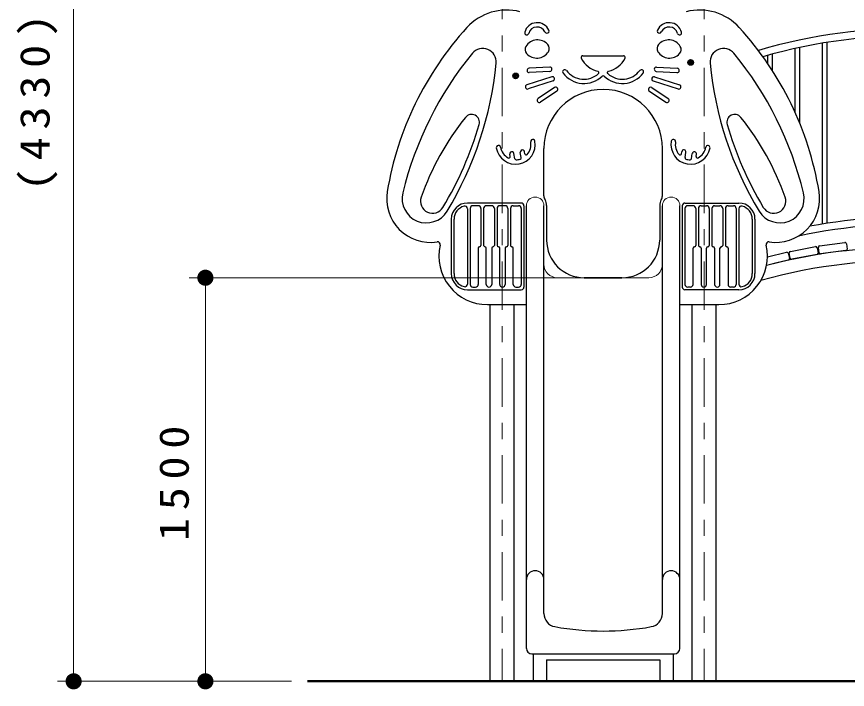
# Model space of a CAD drawing. Units: millimetres on the paper, scale 1:60. Extents: x -385 to 0, y -594 to 267.
# Drawn here: x -352.7 to -301.2, y -243.5 to -201.8 of the extents above; entities that cross this region are included whole.
import ezdxf

# ---------------------------------------------------------------- set-up
doc = ezdxf.new("R2010")
doc.units = ezdxf.units.MM
doc.linetypes.add('USER2', pattern=[6, 3, -1, 1, -1])
doc.layers.add('1_60', color=7, linetype='Continuous', lineweight=25)
doc.styles.add('ＭＳ ゴシック', font='')
doc.styles.get('ＭＳ ゴシック').set_extended_font_data('MS Gothic')

# ---------------------------------------------------------------- blocks, each defined once
blk = doc.blocks.new('filled_dot')
at = {"color": 0, "linetype": 'Continuous', "lineweight": -2, "const_width": 1.25}
blk.add_lwpolyline([(-0.625, 0, 1), (0.625, 0, 1)], format="xyb", close=True, dxfattribs=at)

msp = doc.modelspace()

# ---------------------------------------------------------------- linework, layer by layer
at = {"layer": '1_60', "lineweight": 13}
for p, q in [((-349.131, -243.021), (-349.131, -170.846)), ((-317.353, -218.021), (-341.974, -218.021)), ((-340.974, -243.021), (-340.974, -218.021)), ((-335.645, -243.021), (-350.131, -243.021)), ((-335.645, -243.021), (-341.974, -243.021))]:
    msp.add_line(p, q, dxfattribs=at)
at = {"layer": '1_60', "linetype": 'USER2', "lineweight": 13}
for p, q in [((-322.603, -193.012), (-322.603, -243.021)), ((-310.103, -193.012), (-310.103, -243.021))]:
    msp.add_line(p, q, dxfattribs=at)
at = {"layer": '1_60', "color": 2}
for p, q in [((-302.8, -203.492), (-302.8, -214.699)), ((-302.512, -203.445), (-302.512, -214.653)), ((-304.484, -203.822), (-304.484, -207.757)), ((-304.196, -203.759), (-304.196, -208.427)), ((-306.169, -204.249), (-306.169, -204.751)), ((-305.88, -204.169), (-305.88, -205.187))]:
    msp.add_line(p, q, dxfattribs=at)
at = {"layer": '1_60', "color": 21}
for p, q in [((-317.615, -204.27), (-315.091, -204.27)), ((-319.661, -204.97), (-320.939, -205.049)), ((-313.045, -204.97), (-311.766, -205.049)), ((-319.537, -205.577), (-321.076, -206.073)), ((-319.644, -205.236), (-320.923, -205.315)), ((-313.169, -205.577), (-311.629, -206.073)), ((-313.061, -205.236), (-311.783, -205.315)), ((-319.455, -205.831), (-320.995, -206.326)), ((-313.251, -205.831), (-311.711, -206.326)), ((-319.361, -206.245), (-320.379, -206.924)), ((-319.213, -206.467), (-320.231, -207.146)), ((-313.493, -206.467), (-312.475, -207.146)), ((-313.345, -206.245), (-312.327, -206.924)), ((-321.817, -210.65), (-321.874, -210.33)), ((-321.423, -210.581), (-321.48, -210.26)), ((-321.194, -210.349), (-321.217, -210.214)), ((-320.02, -212.939), (-320.02, -210.02)), ((-312.686, -212.939), (-312.686, -210.02)), ((-311.512, -210.349), (-311.488, -210.214)), ((-311.282, -210.581), (-311.226, -210.26)), ((-310.888, -210.65), (-310.832, -210.33)), ((-322.113, -210.511), (-322.137, -210.376)), ((-310.593, -210.511), (-310.569, -210.376)), ((-321.419, -213.395), (-324.752, -213.395)), ((-311.287, -213.395), (-307.953, -213.395)), ((-324.752, -213.75), (-324.752, -218.412)), ((-324.586, -213.728), (-324.586, -218.433)), ((-324.086, -213.562), (-324.419, -213.562)), ((-323.919, -213.728), (-323.919, -216.016)), ((-323.752, -213.728), (-323.752, -216.016)), ((-323.252, -213.562), (-323.586, -213.562)), ((-323.086, -213.728), (-323.086, -216.016)), ((-322.919, -213.728), (-322.919, -216.016)), ((-322.419, -213.562), (-322.752, -213.562)), ((-322.252, -213.728), (-322.252, -216.016)), ((-322.086, -213.728), (-322.086, -216.016)), ((-321.919, -213.562), (-321.586, -213.562)), ((-321.419, -213.728), (-321.419, -218.433)), ((-321.252, -213.562), (-321.252, -218.6)), ((-321.103, -240.987), (-321.103, -213.562)), ((-320.02, -238.815), (-320.02, -213.562)), ((-319.853, -213.551), (-319.853, -215.687)), ((-319.853, -213.551), (-319.853, -215.687)), ((-312.853, -213.551), (-312.853, -215.687)), ((-312.853, -213.551), (-312.853, -215.687)), ((-312.686, -238.815), (-312.686, -213.562)), ((-311.603, -240.987), (-311.603, -213.562)), ((-311.453, -213.562), (-311.453, -218.6)), ((-311.287, -213.728), (-311.287, -218.433)), ((-310.787, -213.562), (-311.12, -213.562)), ((-310.62, -213.728), (-310.62, -216.016)), ((-310.453, -213.728), (-310.453, -216.016)), ((-310.287, -213.562), (-309.953, -213.562)), ((-309.787, -213.728), (-309.787, -216.016)), ((-309.62, -213.728), (-309.62, -216.016)), ((-309.453, -213.562), (-309.12, -213.562)), ((-308.953, -213.728), (-308.953, -216.016)), ((-308.786, -213.728), (-308.786, -216.016)), ((-308.62, -213.562), (-308.286, -213.562)), ((-308.12, -213.728), (-308.12, -218.433)), ((-307.953, -213.75), (-307.953, -218.412)), ((-325.752, -214.395), (-325.752, -217.766)), ((-325.586, -214.395), (-325.586, -217.766)), ((-307.12, -214.395), (-307.12, -217.766)), ((-306.953, -214.395), (-306.953, -217.766)), ((-324.086, -216.183), (-324.086, -218.433)), ((-323.586, -218.433), (-323.586, -216.183)), ((-323.252, -216.183), (-323.252, -218.433)), ((-322.752, -218.433), (-322.752, -216.183)), ((-322.419, -216.183), (-322.419, -218.433)), ((-321.919, -218.433), (-321.919, -216.183)), ((-310.787, -218.433), (-310.787, -216.183)), ((-310.287, -216.183), (-310.287, -218.433)), ((-309.953, -218.433), (-309.953, -216.183)), ((-309.453, -216.183), (-309.453, -218.433)), ((-309.12, -218.433), (-309.12, -216.183)), ((-308.62, -216.183), (-308.62, -218.433)), ((-315.186, -218.02), (-317.519, -218.02)), ((-317.519, -218.02), (-315.186, -218.02)), ((-324.752, -218.766), (-321.419, -218.766)), ((-324.419, -218.6), (-324.252, -218.6)), ((-321.752, -218.6), (-321.586, -218.6)), ((-307.953, -218.766), (-311.287, -218.766)), ((-310.953, -218.6), (-311.12, -218.6)), ((-308.286, -218.6), (-308.453, -218.6)), ((-323.52, -219.687), (-321.103, -219.687)), ((-311.603, -219.687), (-309.186, -219.687)), ((-320.77, -241.321), (-311.936, -241.321)), ((-320.686, -241.321), (-320.686, -243.021)), ((-319.853, -241.686), (-312.853, -241.686)), ((-319.853, -241.686), (-319.853, -243.021)), ((-312.853, -241.686), (-312.853, -243.021)), ((-312.019, -241.321), (-312.019, -243.021))]:
    msp.add_line(p, q, dxfattribs=at)
at = {"layer": '1_60'}
for p, q in [((-310.994, -204.687), (-310.965, -204.637)), ((-310.994, -204.687), (-310.965, -204.637)), ((-310.907, -204.637), (-310.965, -204.637)), ((-310.907, -204.637), (-310.965, -204.637)), ((-310.907, -204.637), (-310.878, -204.687)), ((-310.907, -204.637), (-310.878, -204.687)), ((-310.994, -204.687), (-310.965, -204.737)), ((-310.994, -204.687), (-310.965, -204.737)), ((-310.907, -204.737), (-310.965, -204.737)), ((-310.907, -204.737), (-310.965, -204.737)), ((-310.907, -204.737), (-310.878, -204.687)), ((-310.907, -204.737), (-310.878, -204.687)), ((-321.827, -205.52), (-321.798, -205.47)), ((-321.827, -205.52), (-321.798, -205.57)), ((-321.741, -205.47), (-321.798, -205.47)), ((-321.741, -205.57), (-321.798, -205.57)), ((-321.741, -205.47), (-321.712, -205.52)), ((-321.741, -205.57), (-321.712, -205.52)), ((-302.959, -216.052), (-301.39, -215.841)), ((-301.296, -215.912), (-301.252, -216.243)), ((-306.187, -216.731), (-305.008, -216.441)), ((-304.907, -216.502), (-304.827, -216.826)), ((-304.767, -216.813), (-304.829, -216.485)), ((-304.762, -216.388), (-303.207, -216.092)), ((-303.109, -216.159), (-303.047, -216.486)), ((-302.986, -216.476), (-303.031, -216.146)), ((-301.323, -216.336), (-302.892, -216.548)), ((-304.888, -216.927), (-306.244, -217.26)), ((-303.114, -216.584), (-304.669, -216.879)), ((-323.345, -243.021), (-323.345, -219.687)), ((-321.86, -243.021), (-321.86, -219.687)), ((-310.845, -243.021), (-310.845, -219.687)), ((-309.36, -243.021), (-309.36, -219.687))]:
    msp.add_line(p, q, dxfattribs=at)
at = {"layer": '1_60', "color": 21, "lineweight": 13}
for p, q in [((-321.103, -213.562), (-321.103, -214.103)), ((-320.02, -213.562), (-320.02, -217.187)), ((-312.686, -213.562), (-312.686, -217.187)), ((-311.603, -213.562), (-311.603, -214.103)), ((-319.186, -218.02), (-313.519, -218.02))]:
    msp.add_line(p, q, dxfattribs=at)
at = {"layer": '1_60', "lineweight": 50}
msp.add_line((-195.465, -243.021), (-334.645, -243.021), dxfattribs=at)
at = {"layer": '1_60', "color": 2}
for centre in [(-310.936, -204.687), (-310.936, -204.687), (-321.77, -205.52)]:
    msp.add_circle(centre, 0.175, dxfattribs=at)
at = {"layer": '1_60'}
for centre, radius in [((-310.936, -204.687), 0.15), ((-310.936, -204.687), 0.15), ((-310.936, -204.687), 0.0577), ((-310.936, -204.687), 0.0577), ((-321.77, -205.52), 0.15), ((-321.77, -205.52), 0.0577)]:
    msp.add_circle(centre, radius, dxfattribs=at)
at = {"layer": '1_60', "color": 21}
for centre in [(-310.936, -204.687), (-321.77, -205.52)]:
    msp.add_circle(centre, 0.125, dxfattribs=at)
for centre, radius, start, end in [((-322.318, -204.772), 3.333, 75.7955, 137.6398), ((-310.387, -204.772), 3.333, 42.3602, 104.2045), ((-310.036, -215.971), 19.955, 137.6398, 170.4918), ((-320.436, -203.02), 0.8, 25, 165), ((-320.436, -203.02), 0.533, 25, 165), ((-312.269, -203.02), 0.8, 15, 155), ((-312.269, -203.02), 0.533, 15, 155), ((-322.669, -215.971), 19.955, 9.5082, 42.3602), ((-321.08, -202.847), 0.133, 165, 345), ((-319.832, -202.738), 0.133, 205, 25), ((-312.874, -202.738), 0.133, 155, 335), ((-311.625, -202.847), 0.133, 195, 15), ((-320.412, -204.133), 0.844, 41.8699, 148.1301), ((-320.063, -203.82), 0.375, 328.1301, 41.8699), ((-312.643, -203.82), 0.375, 138.1301, 211.8699), ((-312.294, -204.133), 0.844, 31.8699, 138.1301), ((-307.693, -217.857), 21.667, 140.6495, 166.4218), ((-323.803, -204.647), 0.833, 354.5527, 140.6495), ((-320.81, -203.886), 0.375, 148.1301, 221.8699), ((-320.461, -203.573), 0.844, 221.8699, 328.1301), ((-312.245, -203.573), 0.844, 211.8699, 318.1301), ((-311.896, -203.886), 0.375, 318.1301, 31.8699), ((-308.903, -204.647), 0.833, 39.3505, 185.4473), ((-325.013, -217.857), 21.667, 13.5782, 39.3505), ((-317.615, -204.372), 0.102, 90, 205.485), ((-316.353, -203.77), 1.5, 205.485, 257.6263), ((-316.353, -203.77), 1.5, 282.3737, 334.515), ((-315.091, -204.372), 0.102, 334.515, 90), ((-344.543, -202.669), 21.667, 328.7804, 354.5527), ((-320.931, -205.182), 0.133, 93.5035, 273.5035), ((-319.652, -205.103), 0.133, 273.5035, 93.5035), ((-318.727, -205.27), 0.133, 37.6699, 217.6699), ((-317.54, -204.353), 1.367, 217.6699, 311.361), ((-315.165, -204.353), 1.367, 228.639, 322.3301), ((-313.978, -205.27), 0.133, 322.3301, 142.3301), ((-313.053, -205.103), 0.133, 86.4965, 266.4965), ((-311.774, -205.182), 0.133, 266.4965, 86.4965), ((-288.163, -202.669), 21.667, 185.4473, 211.2196), ((-319.496, -205.704), 0.133, 287.8503, 107.8503), ((-317.54, -204.353), 1.633, 217.6699, 313.7602), ((-316.692, -205.316), 0.0833, 311.361, 77.6262), ((-316.353, -205.593), 0.0833, 46.2398, 133.7602), ((-315.165, -204.353), 1.633, 226.2398, 322.3301), ((-316.014, -205.316), 0.0833, 102.3738, 228.639), ((-313.21, -205.704), 0.133, 72.1497, 252.1497), ((-321.036, -206.2), 0.133, 107.8503, 287.8503), ((-311.67, -206.2), 0.133, 252.1497, 72.1497), ((-316.353, -210.02), 3.667, 0, 180), ((-319.287, -206.356), 0.133, 303.6901, 123.6901), ((-313.419, -206.356), 0.133, 56.3099, 236.3099), ((-320.305, -207.035), 0.133, 123.6901, 303.6901), ((-312.401, -207.035), 0.133, 236.3099, 56.3099), ((-311.884, -218.53), 16.667, 141.1946, 160.7442), ((-324.496, -208.388), 0.483, 344.0779, 141.1946), ((-308.209, -208.388), 0.483, 38.8054, 195.9221), ((-320.821, -218.53), 16.667, 19.2558, 38.8054), ((-344.543, -202.669), 21.329, 328.9583, 344.0779), ((-288.163, -202.669), 21.329, 195.9221, 211.0417), ((-321.77, -209.77), 1.217, 190, 10), ((-321.77, -209.77), 0.95, 319.3915, 10), ((-320.703, -209.582), 0.133, 10, 190), ((-310.936, -209.77), 1.217, 170, 350), ((-312.003, -209.582), 0.133, 350, 170), ((-310.936, -209.77), 0.95, 170, 220.6085), ((-322.836, -209.958), 0.133, 10, 190), ((-321.77, -209.77), 0.95, 190, 240.6085), ((-322.005, -210.353), 0.133, 10, 190), ((-321.349, -210.237), 0.133, 10, 190), ((-311.357, -210.237), 0.133, 350, 170), ((-310.7, -210.353), 0.133, 350, 170), ((-310.936, -209.77), 0.95, 299.3915, 350), ((-309.869, -209.958), 0.133, 350, 170), ((-322.195, -210.525), 0.0833, 240.6085, 10), ((-321.735, -210.636), 0.0833, 190, 272.2636), ((-321.77, -209.77), 0.95, 272.2636, 287.7364), ((-321.506, -210.595), 0.0833, 287.7364, 10), ((-321.112, -210.334), 0.0833, 190, 319.3915), ((-311.594, -210.334), 0.0833, 220.6085, 350), ((-311.2, -210.595), 0.0833, 170, 252.2636), ((-310.936, -209.77), 0.95, 252.2636, 267.7364), ((-310.97, -210.636), 0.0833, 267.7364, 350), ((-310.511, -210.525), 0.0833, 170, 299.3915), ((-327.046, -213.122), 2.708, 170.4918, 278.8736), ((-327.296, -213.122), 1.5, 166.4218, 328.7804), ((-305.41, -213.122), 1.5, 211.2196, 13.5782), ((-305.66, -213.122), 2.708, 261.1264, 9.5082), ((-326.911, -213.281), 0.75, 160.7442, 328.9583), ((-324.752, -214.395), 1, 90, 180), ((-321.419, -213.562), 0.167, 0, 90), ((-319.52, -212.939), 0.5, 180.0211, 210.4503), ((-320.561, -213.551), 0.708, 0, 30.4504), ((-312.144, -213.551), 0.708, 149.5497, 180), ((-313.186, -212.939), 0.5, 329.5496, 359.9789), ((-311.287, -213.562), 0.167, 90, 180), ((-307.953, -214.395), 1, 0, 90), ((-305.795, -213.281), 0.75, 211.0417, 19.2558), ((-324.752, -214.395), 0.833, 104.4775, 180), ((-324.919, -213.75), 0.167, 0, 104.4775), ((-324.419, -213.728), 0.167, 90, 180), ((-324.086, -213.728), 0.167, 0, 90), ((-323.586, -213.728), 0.167, 90, 180), ((-323.252, -213.728), 0.167, 0, 90), ((-322.752, -213.728), 0.167, 90, 180), ((-322.419, -213.728), 0.167, 0, 90), ((-321.919, -213.728), 0.167, 90, 180), ((-321.586, -213.728), 0.167, 0, 90), ((-311.12, -213.728), 0.167, 90, 180), ((-310.787, -213.728), 0.167, 0, 90), ((-310.287, -213.728), 0.167, 90, 180), ((-309.953, -213.728), 0.167, 0, 90), ((-309.453, -213.728), 0.167, 90, 180), ((-309.12, -213.728), 0.167, 0, 90), ((-308.62, -213.728), 0.167, 90, 180), ((-308.286, -213.728), 0.167, 0, 90), ((-307.786, -213.75), 0.167, 75.5225, 180), ((-307.953, -214.395), 0.833, 0, 75.5225), ((-326.602, -215.963), 0.167, 346.7837, 98.8736), ((-317.519, -215.687), 2.333, 180, 270), ((-317.519, -215.687), 2.333, 180, 270), ((-315.186, -215.687), 2.333, 270, 0), ((-315.186, -215.687), 2.333, 270, 0), ((-306.103, -215.963), 0.167, 81.1264, 193.2163), ((-323.52, -216.687), 3, 166.7837, 270), ((-324.002, -216.183), 0.0833, 90, 180), ((-324.002, -216.183), 0.0833, 90, 180), ((-324.002, -216.016), 0.0833, 270, 0), ((-323.669, -216.016), 0.0833, 180, 270), ((-323.669, -216.183), 0.0833, 0, 90), ((-323.169, -216.183), 0.0833, 90, 180), ((-323.169, -216.016), 0.0833, 270, 0), ((-322.836, -216.016), 0.0833, 180, 270), ((-322.836, -216.183), 0.0833, 0, 90), ((-322.336, -216.183), 0.0833, 90, 180), ((-322.336, -216.016), 0.0833, 270, 0), ((-322.002, -216.016), 0.0833, 180, 270), ((-322.002, -216.183), 0.0833, 0, 90), ((-310.703, -216.183), 0.0833, 90, 180), ((-310.703, -216.016), 0.0833, 270, 0), ((-310.37, -216.016), 0.0833, 180, 270), ((-310.37, -216.183), 0.0833, 0, 90), ((-309.87, -216.183), 0.0833, 90, 180), ((-309.87, -216.016), 0.0833, 270, 0), ((-309.537, -216.016), 0.0833, 180, 270), ((-309.537, -216.183), 0.0833, 0, 90), ((-309.186, -216.687), 3, 270, 13.2163), ((-309.037, -216.183), 0.0833, 90, 180), ((-309.037, -216.016), 0.0833, 270, 0), ((-308.703, -216.016), 0.0833, 180, 270), ((-308.703, -216.183), 0.0833, 0, 90), ((-308.703, -216.183), 0.0833, 0, 90), ((-324.752, -217.766), 1, 180, 270), ((-324.752, -217.766), 0.833, 180, 255.5225), ((-307.953, -217.766), 1, 270, 0), ((-307.953, -217.766), 0.833, 284.4775, 0), ((-324.919, -218.412), 0.167, 255.5225, 0), ((-324.419, -218.433), 0.167, 180, 270), ((-324.252, -218.433), 0.167, 270, 0), ((-323.419, -218.433), 0.167, 180, 270), ((-323.419, -218.433), 0.167, 270, 0), ((-322.586, -218.433), 0.167, 180, 270), ((-322.586, -218.433), 0.167, 270, 0), ((-321.752, -218.433), 0.167, 180, 270), ((-321.586, -218.433), 0.167, 270, 0), ((-311.12, -218.433), 0.167, 180, 270), ((-310.953, -218.433), 0.167, 270, 0), ((-310.12, -218.433), 0.167, 180, 270), ((-310.12, -218.433), 0.167, 270, 0), ((-309.287, -218.433), 0.167, 180, 270), ((-309.287, -218.433), 0.167, 270, 0), ((-308.453, -218.433), 0.167, 180, 270), ((-308.286, -218.433), 0.167, 270, 0), ((-307.786, -218.412), 0.167, 180, 284.4775), ((-321.419, -218.6), 0.167, 270, 0), ((-311.287, -218.6), 0.167, 180, 270), ((-320.561, -236.717), 0.542, 0, 180), ((-312.144, -236.717), 0.542, 0, 180), ((-319.186, -238.815), 0.833, 180, 259.6916), ((-313.519, -238.815), 0.833, 280.3084, 0), ((-316.353, -223.237), 16.667, 259.6916, 280.3084), ((-320.77, -240.987), 0.333, 180, 270), ((-311.936, -240.987), 0.333, 270, 0)]:
    msp.add_arc(centre, radius, start, end, dxfattribs=at)
at = {"layer": '1_60', "color": 2}
for centre, radius, start, end in [((-297.603, -234.5), 31.893, 69.5166, 106.6597), ((-297.603, -234.5), 31.44, 69.2077, 106.3634), ((-297.603, -246.166), 31.893, 69.5166, 100.7675), ((-297.603, -246.166), 31.44, 69.2077, 102.2154)]:
    msp.add_arc(centre, radius, start, end, dxfattribs=at)
at = {"layer": '1_60', "color": 21, "lineweight": 13}
for centre, radius, start, end in [((-320.561, -213.562), 0.542, 0, 180), ((-312.144, -213.562), 0.542, 0, 180), ((-319.186, -217.187), 0.833, 180, 270), ((-313.519, -217.187), 0.833, 270, 0)]:
    msp.add_arc(centre, radius, start, end, dxfattribs=at)
at = {"layer": '1_60'}
for centre, radius, start, end in [((-301.379, -215.923), 0.0833, 7.6731, 97.6731), ((-297.603, -249.878), 33.738, 69.605, 104.8372), ((-304.988, -216.522), 0.0833, 13.8115, 103.8115), ((-304.747, -216.469), 0.0833, 100.7423, 190.7423), ((-303.191, -216.174), 0.0833, 10.7423, 100.7423), ((-303.129, -216.502), 0.0833, 280.7423, 10.7423), ((-302.948, -216.135), 0.0833, 97.6731, 187.6731), ((-302.903, -216.465), 0.0833, 187.6731, 277.6731), ((-301.334, -216.254), 0.0833, 277.6731, 7.6731), ((-297.603, -249.878), 32.928, 69.08, 105.8509), ((-304.908, -216.846), 0.0833, 283.8115, 13.8115), ((-304.685, -216.797), 0.0833, 190.7423, 280.7423)]:
    msp.add_arc(centre, radius, start, end, dxfattribs=at)

# ---------------------------------------------------------------- block references
at = {"layer": '1_60', "lineweight": 13, "xscale": 0.4, "yscale": 0.4}
for p, rotation in [((-340.974, -218.021), 270), ((-349.131, -243.021), 90), ((-340.974, -243.021), 90)]:
    msp.add_blockref('filled_dot', p, dxfattribs=dict(at, rotation=rotation))

# ---------------------------------------------------------------- texts
at = {"layer": '1_60', "char_height": 1.833, "attachment_point": 8, "rotation": 90, "style": 'ＭＳ ゴシック'}
for s, insert in [('\\T1.33;\\W1.15;(4330)', (-350.131, -206.933)), ('\\T1.33;\\W1.15;1500', (-341.974, -230.521))]:
    msp.add_mtext(s, dxfattribs=dict(at, insert=insert))

doc.saveas('drawing.dxf')
